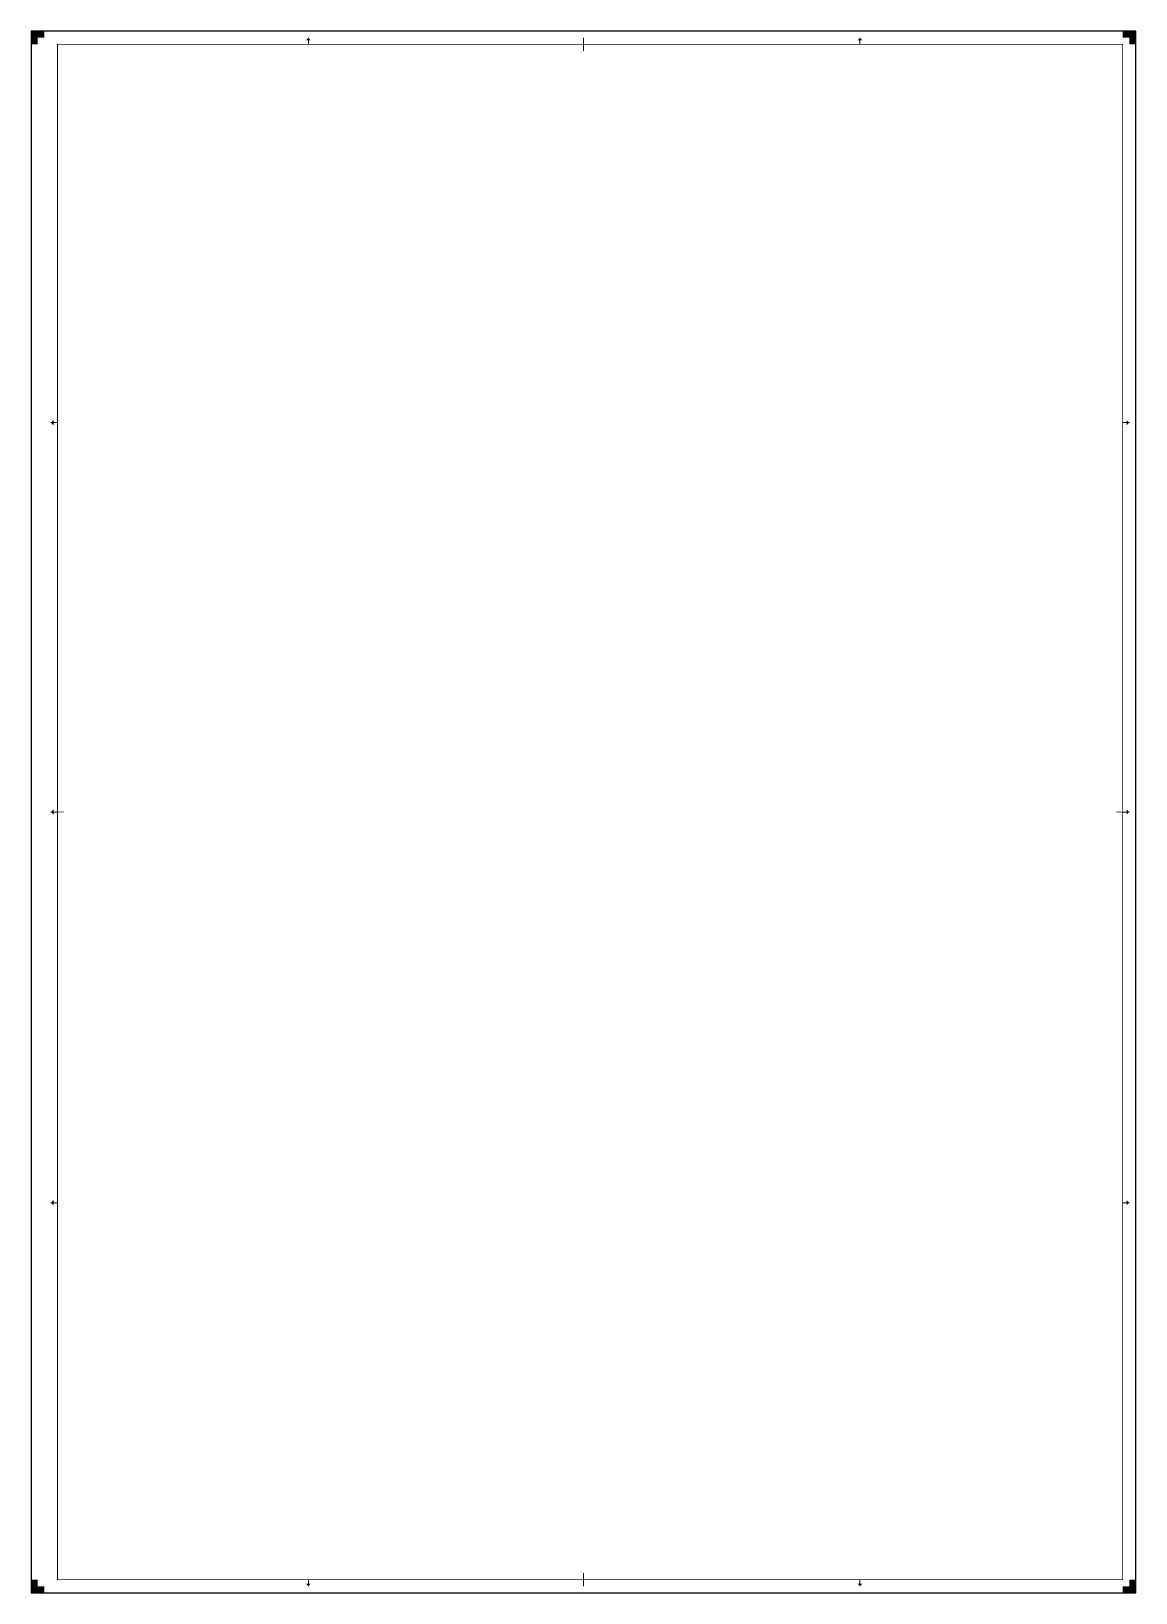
# Model space of a CAD drawing. Extents: x 0 to 841, y 0 to 1189.
import ezdxf

# ---------------------------------------------------------------- set-up
doc = ezdxf.new("R2010")
doc.units = 0
doc.header["$LTSCALE"] = 0.2
for name, color, linetype, lineweight in [('X-XX-AL-TEKENBLAD_KADER-G', 7, 'Continuous', 25), ('X-XX-AL-TEKENBLAD_KADER_AFSNIJMARKERING-G', 7, 'Continuous', 25), ('X-XX-AL-TEKENBLAD_KADER_CENTERMARKERING-G', 7, 'Continuous', 25), ('X-XX-AL-TEKENBLAD_KADER_VOUWMERK-G', 7, 'Continuous', 18)]:
    doc.layers.add(name, color=color, linetype=linetype, lineweight=lineweight)

msp = doc.modelspace()

# ---------------------------------------------------------------- hatches: boundary and pattern name
at = {"layer": 'X-XX-AL-TEKENBLAD_KADER_AFSNIJMARKERING-G'}
for points in [[(10, 1189), (0, 1189), (0, 1179), (5, 1179), (5, 1184), (10, 1184)], [(841, 1179), (841, 1189), (831, 1189), (831, 1184), (836, 1184), (836, 1179)], [(0, 10), (0, 0), (10, 0), (10, 5), (5, 5), (5, 10)], [(831, 0), (841, 0), (841, 10), (836, 10), (836, 5), (831, 5)]]:
    msp.add_hatch(color=256, dxfattribs=at).paths.add_polyline_path(points)
at = {"layer": 'X-XX-AL-TEKENBLAD_KADER_VOUWMERK-G'}
for points in [[(213, 1182), (211, 1184), (209, 1182)], [(633, 1182), (631, 1184), (629, 1182)], [(17, 889), (15, 891), (17, 893)], [(834, 889), (836, 891), (834, 893)], [(17, 592.5), (15, 594.5), (17, 596.5)], [(834, 592.5), (836, 594.5), (834, 596.5)], [(17, 295), (15, 297), (17, 299)], [(834, 295), (836, 297), (834, 299)], [(209, 7), (211, 5), (213, 7)], [(629, 7), (631, 5), (633, 7)]]:
    msp.add_hatch(color=256, dxfattribs=at).paths.add_polyline_path(points)

# ---------------------------------------------------------------- linework, layer by layer
at = {"flags": 128}
msp.add_lwpolyline([(0, 0), (841, 0), (841, 1189), (0, 1189)], close=True, dxfattribs=at)
at = {"layer": 'X-XX-AL-TEKENBLAD_KADER-G'}
for p, q in [((841, 1189), (0, 1189)), ((0, 1189), (0, 0)), ((841, 0), (841, 1189)), ((0, 0), (841, 0))]:
    msp.add_line(p, q, dxfattribs=at)
at = {"layer": 'X-XX-AL-TEKENBLAD_KADER-G', "const_width": 0.7, "flags": 128}
msp.add_lwpolyline([(20, 10), (831, 10), (831, 1179), (20, 1179)], close=True, dxfattribs=at)
at = {"layer": 'X-XX-AL-TEKENBLAD_KADER_CENTERMARKERING-G', "const_width": 0.7, "flags": 128}
for points in [[(420.5, 1184), (420.5, 1174)], [(16.1, 594.5), (25, 594.5)], [(834.9, 594.5), (826, 594.5)], [(420.5, 5), (420.5, 15)]]:
    msp.add_lwpolyline(points, dxfattribs=at)
at = {"layer": 'X-XX-AL-TEKENBLAD_KADER_VOUWMERK-G', "flags": 128}
for points in [[(211, 1179), (211, 1184)], [(631, 1179), (631, 1184)], [(20, 891), (15, 891)], [(831, 891), (836, 891)], [(20, 594.5), (15, 594.5)], [(831, 594.5), (836, 594.5)], [(20, 297), (15, 297)], [(831, 297), (836, 297)], [(211, 10), (211, 5)], [(631, 10), (631, 5)]]:
    msp.add_lwpolyline(points, dxfattribs=at)

doc.saveas('drawing.dxf')
